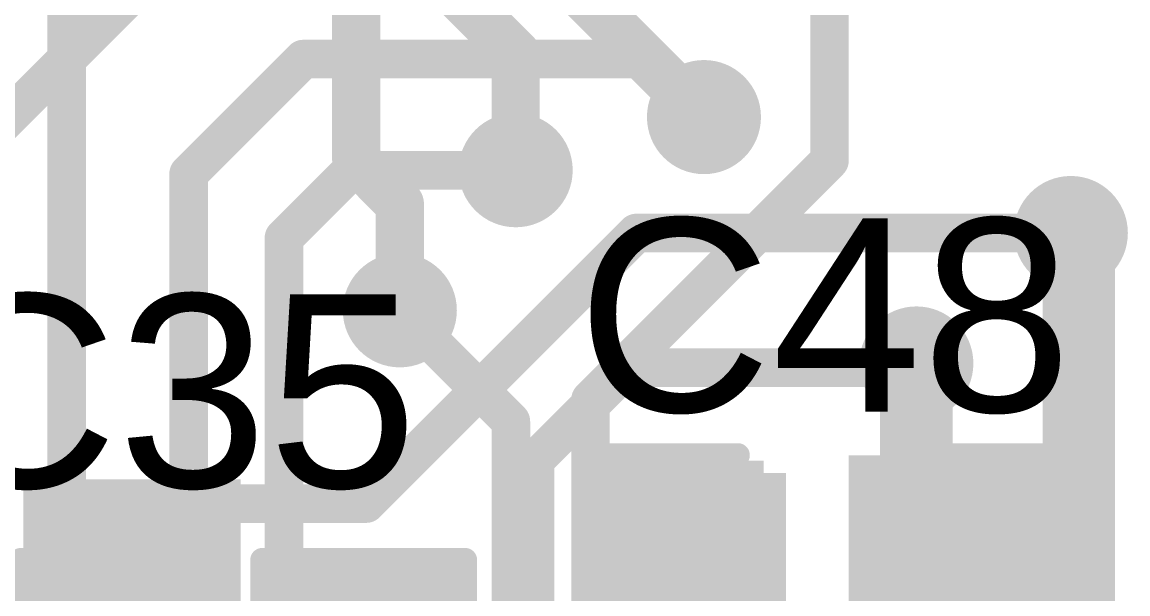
# Model space of a CAD drawing. Header units: millimetres. Extents: x -0.43 to 2.06, y -0.4 to 2.49.
# Drawn here: x 0.7818 to 1.0108, y 2.0193 to 2.1377 of the extents above; entities that cross this region are included whole.
import ezdxf

# ---------------------------------------------------------------- set-up
doc = ezdxf.new("R2010")
doc.units = ezdxf.units.MM
doc.header["$MEASUREMENT"] = 0
for name, color, linetype in [('BottomLayer', 5, 'Continuous'), ('TopLayer', 1, 'Continuous'), ('TopOverlay', 2, 'Continuous'), ('TopPaste', 8, 'Continuous'), ('TopSolder', 216, 'Continuous'), ('ViaHoleLayer', 16, 'Continuous')]:
    doc.layers.add(name, color=color, linetype=linetype)
doc.styles.add('Arial', font='', dxfattribs={"height": 0.2})
doc.styles.get('Arial').set_extended_font_data('Arial')

# ---------------------------------------------------------------- blocks, each defined once
blk = doc.blocks.new('CAP_0603_111')
at = {"layer": 'TopLayer'}
for points in [[(-0.015, 0.0175), (-0.015, -0.0175), (-0.045, -0.0175), (-0.045, 0.0175)], [(0.045, 0.0175), (0.045, -0.0175), (0.015, -0.0175), (0.015, 0.0175)]]:
    blk.add_hatch(color=1, dxfattribs=at).paths.add_polyline_path(points)
at = {"layer": 'TopPaste'}
for points in [[(-0.015, 0.0175), (-0.015, -0.0175), (-0.045, -0.0175), (-0.045, 0.0175)], [(0.045, 0.0175), (0.045, -0.0175), (0.015, -0.0175), (0.015, 0.0175)]]:
    blk.add_hatch(color=8, dxfattribs=at).paths.add_polyline_path(points)
at = {"layer": 'TopSolder'}
for points in [[(-0.01264, 0.01986), (-0.01264, -0.01986), (-0.04736, -0.01986), (-0.04736, 0.01986)], [(0.04736, 0.01986), (0.04736, -0.01986), (0.01264, -0.01986), (0.01264, 0.01986)]]:
    blk.add_hatch(color=216, dxfattribs=at).paths.add_polyline_path(points)
at = {"layer": 'TopOverlay', "const_width": 0.005}
for points in [[(-0.049, -0.021), (-0.049, 0.021)], [(-0.049, 0.021), (-0.018, 0.021)], [(0.018, 0.021), (0.049, 0.021)], [(0.049, -0.021), (0.049, 0.021)], [(-0.049, -0.021), (-0.018, -0.021)], [(0.018, -0.021), (0.049, -0.021)]]:
    blk.add_lwpolyline(points, dxfattribs=at)
at = {"layer": 'TopOverlay', "const_width": 0.0025}
for points in [[(-0.05025, 0.021, 1), (-0.04775, 0.021, 1)], [(-0.05025, 0.021, 1), (-0.04775, 0.021, 1)], [(-0.01925, 0.021, 1), (-0.01675, 0.021, 1)], [(0.01675, 0.021, 1), (0.01925, 0.021, 1)], [(0.04775, 0.021, 1), (0.05025, 0.021, 1)], [(0.04775, 0.021, 1), (0.05025, 0.021, 1)], [(-0.05025, -0.021, 1), (-0.04775, -0.021, 1)], [(-0.05025, -0.021, 1), (-0.04775, -0.021, 1)], [(-0.01925, -0.021, 1), (-0.01675, -0.021, 1)], [(0.01675, -0.021, 1), (0.01925, -0.021, 1)], [(0.04775, -0.021, 1), (0.05025, -0.021, 1)], [(0.04775, -0.021, 1), (0.05025, -0.021, 1)]]:
    blk.add_lwpolyline(points, format="xyb", close=True, dxfattribs=at)
blk = doc.blocks.new('CAP_0603_124')
at = {"layer": 'TopLayer'}
for points in [[(-0.015, 0.0175), (-0.015, -0.0175), (-0.045, -0.0175), (-0.045, 0.0175)], [(0.045, 0.0175), (0.045, -0.0175), (0.015, -0.0175), (0.015, 0.0175)]]:
    blk.add_hatch(color=1, dxfattribs=at).paths.add_polyline_path(points)
at = {"layer": 'TopPaste'}
for points in [[(-0.015, 0.0175), (-0.015, -0.0175), (-0.045, -0.0175), (-0.045, 0.0175)], [(0.045, 0.0175), (0.045, -0.0175), (0.015, -0.0175), (0.015, 0.0175)]]:
    blk.add_hatch(color=8, dxfattribs=at).paths.add_polyline_path(points)
at = {"layer": 'TopSolder'}
for points in [[(-0.01264, 0.01986), (-0.01264, -0.01986), (-0.04736, -0.01986), (-0.04736, 0.01986)], [(0.04736, 0.01986), (0.04736, -0.01986), (0.01264, -0.01986), (0.01264, 0.01986)]]:
    blk.add_hatch(color=216, dxfattribs=at).paths.add_polyline_path(points)
at = {"layer": 'TopOverlay', "const_width": 0.005}
for points in [[(-0.049, 0.021), (-0.049, -0.021)], [(-0.049, 0.021), (-0.018, 0.021)], [(0.018, 0.021), (0.049, 0.021)], [(0.049, 0.021), (0.049, -0.021)], [(-0.049, -0.021), (-0.018, -0.021)], [(0.018, -0.021), (0.049, -0.021)]]:
    blk.add_lwpolyline(points, dxfattribs=at)
at = {"layer": 'TopOverlay', "const_width": 0.0025}
for points in [[(-0.05025, 0.021, 1), (-0.04775, 0.021, 1)], [(-0.05025, 0.021, 1), (-0.04775, 0.021, 1)], [(-0.01925, 0.021, 1), (-0.01675, 0.021, 1)], [(0.01675, 0.021, 1), (0.01925, 0.021, 1)], [(0.04775, 0.021, 1), (0.05025, 0.021, 1)], [(0.04775, 0.021, 1), (0.05025, 0.021, 1)], [(-0.05025, -0.021, 1), (-0.04775, -0.021, 1)], [(-0.05025, -0.021, 1), (-0.04775, -0.021, 1)], [(-0.01925, -0.021, 1), (-0.01675, -0.021, 1)], [(0.01675, -0.021, 1), (0.01925, -0.021, 1)], [(0.04775, -0.021, 1), (0.05025, -0.021, 1)], [(0.04775, -0.021, 1), (0.05025, -0.021, 1)]]:
    blk.add_lwpolyline(points, format="xyb", close=True, dxfattribs=at)
blk = doc.blocks.new('CAP_0603_127')
at = {"layer": 'TopLayer'}
for points in [[(-0.015, 0.0175), (-0.015, -0.0175), (-0.045, -0.0175), (-0.045, 0.0175)], [(0.045, 0.0175), (0.045, -0.0175), (0.015, -0.0175), (0.015, 0.0175)]]:
    blk.add_hatch(color=1, dxfattribs=at).paths.add_polyline_path(points)
at = {"layer": 'TopPaste'}
for points in [[(-0.015, 0.0175), (-0.015, -0.0175), (-0.045, -0.0175), (-0.045, 0.0175)], [(0.045, 0.0175), (0.045, -0.0175), (0.015, -0.0175), (0.015, 0.0175)]]:
    blk.add_hatch(color=8, dxfattribs=at).paths.add_polyline_path(points)
at = {"layer": 'TopSolder'}
for points in [[(-0.01264, 0.01986), (-0.01264, -0.01986), (-0.04736, -0.01986), (-0.04736, 0.01986)], [(0.04736, 0.01986), (0.04736, -0.01986), (0.01264, -0.01986), (0.01264, 0.01986)]]:
    blk.add_hatch(color=216, dxfattribs=at).paths.add_polyline_path(points)
at = {"layer": 'TopOverlay', "const_width": 0.005}
for points in [[(-0.049, 0.021), (-0.049, -0.021)], [(-0.049, 0.021), (-0.018, 0.021)], [(0.018, 0.021), (0.049, 0.021)], [(0.049, 0.021), (0.049, -0.021)], [(-0.049, -0.021), (-0.018, -0.021)], [(0.018, -0.021), (0.049, -0.021)]]:
    blk.add_lwpolyline(points, dxfattribs=at)
at = {"layer": 'TopOverlay', "const_width": 0.0025}
for points in [[(-0.05025, 0.021, 1), (-0.04775, 0.021, 1)], [(-0.05025, 0.021, 1), (-0.04775, 0.021, 1)], [(-0.01925, 0.021, 1), (-0.01675, 0.021, 1)], [(0.01675, 0.021, 1), (0.01925, 0.021, 1)], [(0.04775, 0.021, 1), (0.05025, 0.021, 1)], [(0.04775, 0.021, 1), (0.05025, 0.021, 1)], [(-0.05025, -0.021, 1), (-0.04775, -0.021, 1)], [(-0.05025, -0.021, 1), (-0.04775, -0.021, 1)], [(-0.01925, -0.021, 1), (-0.01675, -0.021, 1)], [(0.01675, -0.021, 1), (0.01925, -0.021, 1)], [(0.04775, -0.021, 1), (0.05025, -0.021, 1)], [(0.04775, -0.021, 1), (0.05025, -0.021, 1)]]:
    blk.add_lwpolyline(points, format="xyb", close=True, dxfattribs=at)

msp = doc.modelspace()

# ---------------------------------------------------------------- hatches: boundary and pattern name
at = {"layer": 'BottomLayer'}
h = msp.add_hatch(color=5, dxfattribs=at)
edge = h.paths.add_edge_path()
edge.add_arc((0.923, 2.118), 0.01181, 0, 360)
h = msp.add_hatch(color=5, dxfattribs=at)
edge = h.paths.add_edge_path()
edge.add_arc((0.884, 2.107), 0.01181, 0, 360)
h = msp.add_hatch(color=5, dxfattribs=at)
edge = h.paths.add_edge_path()
edge.add_arc((0.999, 2.094), 0.01181, 0, 360)
h = msp.add_hatch(color=5, dxfattribs=at)
edge = h.paths.add_edge_path()
edge.add_arc((0.86, 2.078), 0.01181, 0, 360)
h = msp.add_hatch(color=5, dxfattribs=at)
edge = h.paths.add_edge_path()
edge.add_arc((0.967, 2.067), 0.01181, 0, 360)
at = {"layer": 'TopLayer'}
h = msp.add_hatch(color=1, dxfattribs=at)
edge = h.paths.add_edge_path()
edge.add_arc((0.923, 2.118), 0.01181, 0, 360)
h = msp.add_hatch(color=1, dxfattribs=at)
edge = h.paths.add_edge_path()
edge.add_arc((0.884, 2.107), 0.01181, 0, 360)
h = msp.add_hatch(color=1, dxfattribs=at)
edge = h.paths.add_edge_path()
edge.add_arc((0.999, 2.094), 0.01181, 0, 360)
h = msp.add_hatch(color=1, dxfattribs=at)
edge = h.paths.add_edge_path()
edge.add_arc((0.86, 2.078), 0.01181, 0, 360)
h = msp.add_hatch(color=1, dxfattribs=at)
edge = h.paths.add_edge_path()
edge.add_arc((0.967, 2.067), 0.01181, 0, 360)
for points in [[(0.953, 1.83), (1.008, 1.83), (1.008, 2.048), (0.953, 2.048)], [(0.901, 1.96431), (0.94, 1.96431), (0.94, 2.04431), (0.901, 2.04431)], [(0.782, 1.988), (0.827, 1.988), (0.827, 2.043), (0.782, 2.043)]]:
    msp.add_hatch(color=1, dxfattribs=at).paths.add_polyline_path(points)
at = {"layer": 'ViaHoleLayer'}
h = msp.add_hatch(color=16, dxfattribs=at)
edge = h.paths.add_edge_path()
edge.add_arc((0.923, 2.118), 0.00591, 0, 360)
h = msp.add_hatch(color=16, dxfattribs=at)
edge = h.paths.add_edge_path()
edge.add_arc((0.884, 2.107), 0.00591, 0, 360)
h = msp.add_hatch(color=16, dxfattribs=at)
edge = h.paths.add_edge_path()
edge.add_arc((0.999, 2.094), 0.00591, 0, 360)
h = msp.add_hatch(color=16, dxfattribs=at)
edge = h.paths.add_edge_path()
edge.add_arc((0.86, 2.078), 0.00591, 0, 360)
h = msp.add_hatch(color=16, dxfattribs=at)
edge = h.paths.add_edge_path()
edge.add_arc((0.967, 2.067), 0.00591, 0, 360)

# ---------------------------------------------------------------- linework, layer by layer
at = {"layer": 'BottomLayer'}
for points, const_width in [([(0.791, 1.223), (0.791, 2.185)], 0.008), ([(0.949, 2.109), (0.949, 2.144)], 0.008), ([(0.81625, 2.10625), (0.84, 2.13)], 0.008), ([(0.84, 2.13), (0.9105, 2.13)], 0.008), ([(0.9105, 2.13), (0.9225, 2.118)], 0.008), ([(0.9225, 2.118), (0.923, 2.118)], 0.008), ([(0.8995, 2.0595), (0.949, 2.109)], 0.008), ([(0.81625, 1.15275), (0.81625, 2.10625)], 0.008), ([(0.836, 2.093), (0.85, 2.107)], 0.008), ([(0.85, 2.107), (0.884, 2.107)], 0.008), ([(0.999, 2.094), (1.00065, 2.09235)], 0.015), ([(1.00065, 1.97435), (1.00065, 2.09235)], 0.015), ([(0.836, 2.03809), (0.836, 2.093)], 0.008), ([(0.86, 2.078), (0.883, 2.055)], 0.008), ([(0.967, 1.917), (0.967, 2.065)], 0.015), ([(0.8995, 1.0055), (0.8995, 2.0595)], 0.008), ([(0.883, 1.44613), (0.883, 2.055)], 0.008), ([(0.836, 2.01446), (0.836, 2.03809)], 0.008)]:
    msp.add_lwpolyline(points, dxfattribs=dict(at, const_width=const_width))
for points, const_width in [([(0.838, 2.13, 1), (0.842, 2.13, 1)], 0.004), ([(0.838, 2.13, 1), (0.842, 2.13, 1)], 0.004), ([(0.9085, 2.13, 1), (0.9125, 2.13, 1)], 0.004), ([(0.9085, 2.13, 1), (0.9125, 2.13, 1)], 0.004), ([(0.9205, 2.118, 1), (0.9245, 2.118, 1)], 0.004), ([(0.9205, 2.118, 1), (0.9245, 2.118, 1)], 0.004), ([(0.921, 2.118, 1), (0.925, 2.118, 1)], 0.004), ([(0.947, 2.109, 1), (0.951, 2.109, 1)], 0.004), ([(0.947, 2.109, 1), (0.951, 2.109, 1)], 0.004), ([(0.81425, 2.10625, 1), (0.81825, 2.10625, 1)], 0.004), ([(0.81425, 2.10625, 1), (0.81825, 2.10625, 1)], 0.004), ([(0.848, 2.107, 1), (0.852, 2.107, 1)], 0.004), ([(0.848, 2.107, 1), (0.852, 2.107, 1)], 0.004), ([(0.882, 2.107, 1), (0.886, 2.107, 1)], 0.004), ([(0.99525, 2.094, 1), (1.00275, 2.094, 1)], 0.0075), ([(0.9969, 2.09235, 1), (1.0044, 2.09235, 1)], 0.0075), ([(0.9969, 2.09235, 1), (1.0044, 2.09235, 1)], 0.0075), ([(0.834, 2.093, 1), (0.838, 2.093, 1)], 0.004), ([(0.834, 2.093, 1), (0.838, 2.093, 1)], 0.004), ([(0.858, 2.078, 1), (0.862, 2.078, 1)], 0.004), ([(0.96325, 2.065, 1), (0.97075, 2.065, 1)], 0.0075), ([(0.8975, 2.0595, 1), (0.9015, 2.0595, 1)], 0.004), ([(0.8975, 2.0595, 1), (0.9015, 2.0595, 1)], 0.004), ([(0.881, 2.055, 1), (0.885, 2.055, 1)], 0.004), ([(0.881, 2.055, 1), (0.885, 2.055, 1)], 0.004), ([(0.834, 2.03809, 1), (0.838, 2.03809, 1)], 0.004), ([(0.834, 2.03809, 1), (0.838, 2.03809, 1)], 0.004)]:
    msp.add_lwpolyline(points, format="xyb", close=True, dxfattribs=dict(at, const_width=const_width))
at = {"layer": 'TopLayer'}
for points, const_width in [([(0.85098, 2.10902), (0.85098, 2.19933)], 0.01), ([(0.717, 2.056), (0.814, 2.153)], 0.008), ([(0.89035, 2.15065), (0.923, 2.118)], 0.01), ([(0.87067, 2.14455), (0.884, 2.13122)], 0.01), ([(0.884, 2.104), (0.884, 2.13122)], 0.01), ([(0.85098, 2.10902), (0.86, 2.1)], 0.01), ([(0.86, 2.078), (0.86, 2.1)], 0.01), ([(0.853, 2.038), (0.909, 2.094)], 0.008), ([(0.909, 2.094), (0.999, 2.094)], 0.008), ([(0.888, 2.047), (0.90714, 2.06614)], 0.008), ([(0.90714, 2.06614), (0.96586, 2.06614)], 0.008), ([(0.888, 2.01199), (0.888, 2.047)], 0.008), ([(0.797, 2.038), (0.853, 2.038)], 0.008), ([(0.91751, 2.02831), (0.91751, 2.03731)], 0.008)]:
    msp.add_lwpolyline(points, dxfattribs=dict(at, const_width=const_width))
for points, const_width in [([(0.8815, 2.13122, 1), (0.8865, 2.13122, 1)], 0.005), ([(0.8815, 2.13122, 1), (0.8865, 2.13122, 1)], 0.005), ([(0.9205, 2.118, 1), (0.9255, 2.118, 1)], 0.005), ([(0.84848, 2.10902, 1), (0.85348, 2.10902, 1)], 0.005), ([(0.84848, 2.10902, 1), (0.85348, 2.10902, 1)], 0.005), ([(0.8815, 2.104, 1), (0.8865, 2.104, 1)], 0.005), ([(0.8575, 2.1, 1), (0.8625, 2.1, 1)], 0.005), ([(0.8575, 2.1, 1), (0.8625, 2.1, 1)], 0.005), ([(0.907, 2.094, 1), (0.911, 2.094, 1)], 0.004), ([(0.907, 2.094, 1), (0.911, 2.094, 1)], 0.004), ([(0.997, 2.094, 1), (1.001, 2.094, 1)], 0.004), ([(0.8575, 2.078, 1), (0.8625, 2.078, 1)], 0.005), ([(0.90514, 2.06614, 1), (0.90914, 2.06614, 1)], 0.004), ([(0.90514, 2.06614, 1), (0.90914, 2.06614, 1)], 0.004), ([(0.96386, 2.06614, 1), (0.96786, 2.06614, 1)], 0.004), ([(0.886, 2.047, 1), (0.89, 2.047, 1)], 0.004), ([(0.886, 2.047, 1), (0.89, 2.047, 1)], 0.004), ([(0.795, 2.038, 1), (0.799, 2.038, 1)], 0.004), ([(0.851, 2.038, 1), (0.855, 2.038, 1)], 0.004), ([(0.851, 2.038, 1), (0.855, 2.038, 1)], 0.004), ([(0.91551, 2.03731, 1), (0.91951, 2.03731, 1)], 0.004), ([(0.91551, 2.02831, 1), (0.91951, 2.02831, 1)], 0.004)]:
    msp.add_lwpolyline(points, format="xyb", close=True, dxfattribs=dict(at, const_width=const_width))

# ---------------------------------------------------------------- block references
msp.add_blockref('CAP_0603_111', (0.948, 2.027))
at = {"rotation": 90}
for name, p in [('CAP_0603_127', (0.80251, 1.97731)), ('CAP_0603_124', (0.85251, 1.97731))]:
    msp.add_blockref(name, p, dxfattribs=at)

# ---------------------------------------------------------------- texts
at = {"layer": 'TopOverlay', "style": 'Arial'}
for s, p in [('C48', (0.89668, 2.05701)), ('C35', (0.7612, 2.04131))]:
    msp.add_text(s, height=0.04, dxfattribs=at).set_placement(p)

doc.saveas('drawing.dxf')
